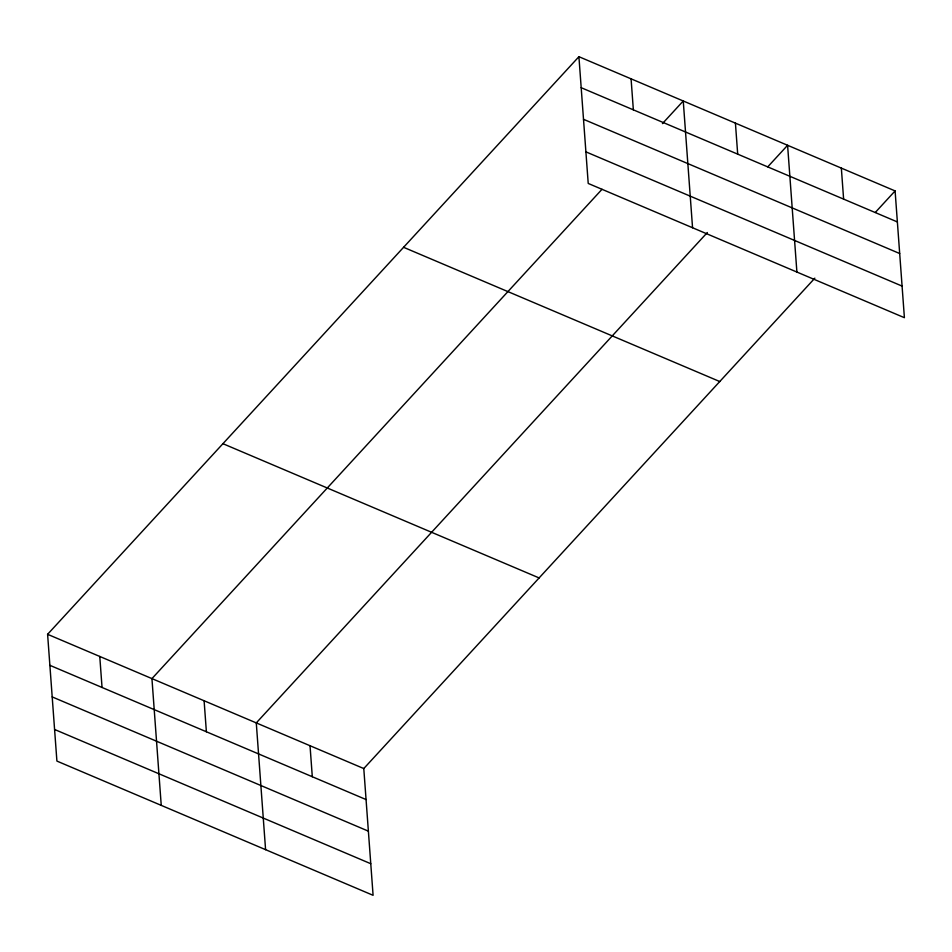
<?xml version="1.0" encoding="UTF-8"?>
<svg xmlns="http://www.w3.org/2000/svg" width="952" height="952" viewBox="0 0 952 952"><rect width="100%" height="100%" fill="white"/><g stroke="black" fill="none" stroke-linecap="round" stroke-linejoin="round"><path stroke-width="1.43" d="M814.852 278.151L363.783 768.55L373.089 895.308L56.906 761.076L47.6 634.306L578.911 56.692L895.094 190.924L904.4 317.694L588.217 183.45L578.911 56.692M602.021 189.293L151.939 678.609L161.245 805.38M662.449 123.605L683.25 100.983L692.556 227.754M707.348 232.514L256.278 722.901L265.584 849.672M767.776 166.826L787.59 145.287L796.895 272.046M875.281 212.463L895.094 190.924M581.184 87.691L897.367 221.935M583.505 119.297L899.688 253.53M585.896 151.856L902.079 286.088M403.577 247.306L719.76 381.538M222.935 443.692L539.106 577.935M47.6 634.306L363.783 768.55M49.873 665.317L366.056 799.549M52.193 696.912L368.376 831.155M54.585 729.47L370.768 863.714M841.342 168.099L843.615 199.111M735.42 123.129L737.693 154.141M631.081 78.837L633.354 109.849M310.031 745.725L312.304 776.737M204.109 700.755L206.382 731.767M99.77 656.463L102.042 687.463"/></g></svg>
